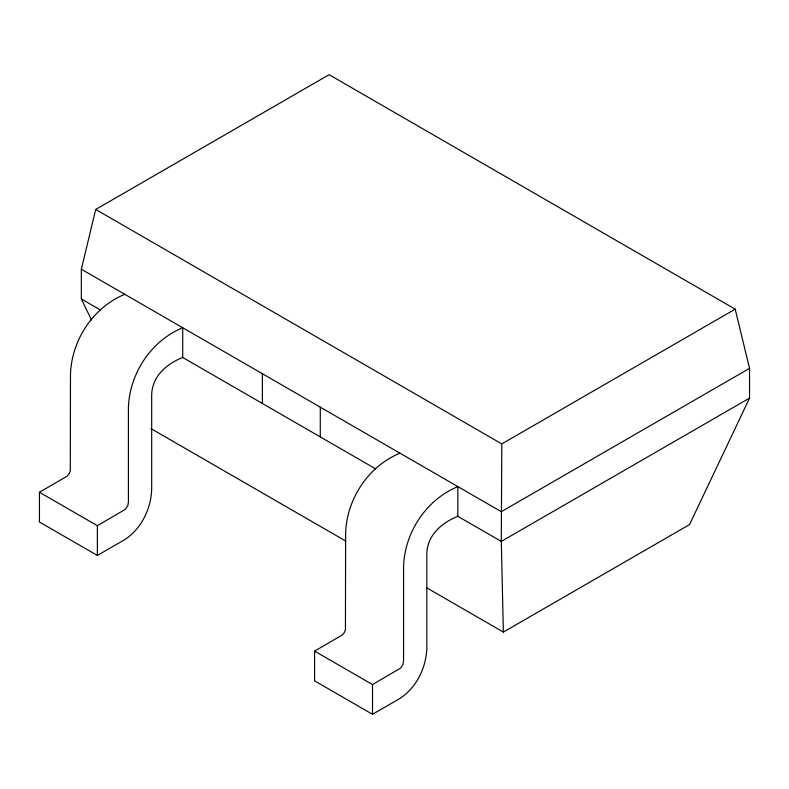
<?xml version="1.0" encoding="UTF-8"?>
<svg xmlns="http://www.w3.org/2000/svg" width="789" height="789" viewBox="0 0 789 789"><rect width="100%" height="100%" fill="white"/><g stroke="black" fill="none" stroke-linecap="round" stroke-linejoin="round"><path stroke-width="1.18" d="M735.19 309.15L501.794 443.901L501.301 541.412L503.372 632.068L689.556 524.577L749.55 398.09L749.55 368.345L735.19 309.15L329.102 74.699L95.706 209.45L81.346 269.217L81.346 298.952L91.524 320.009M124.79 294.297C92.984 307.463 71.631 340.187 70.477 374.242L70.3 470.767L69.314 473.528L67.104 476.201L39.45 492.267L39.45 522.012L97.372 555.446L124.524 539.775C141.241 529.015 151.005 509.004 151.675 489.397L151.675 395.22C151.892 376.6 166.39 363.946 182.713 357.476L182.713 327.741C150.906 340.897 129.554 373.631 128.41 407.686L128.41 501.863L127.848 505.611L125.52 509.23L97.372 525.711L39.45 492.267M399.934 453.152C368.128 466.309 346.775 499.042 345.621 533.098L345.444 629.622L344.458 632.384L342.248 635.046L314.594 651.122L314.594 680.858L372.516 714.301L399.668 698.63C416.385 687.87 426.149 667.859 426.819 648.252L426.819 554.075C427.036 535.455 441.534 522.801 457.857 516.331L457.857 486.596C426.05 499.753 404.698 532.486 403.554 566.541L403.554 660.718L402.992 664.466L400.664 668.086L372.516 684.566L314.594 651.122M749.55 368.345L501.301 511.676L81.346 269.217M749.55 398.09L501.301 541.412L457.64 516.213M95.706 209.45L501.794 443.901M81.346 298.952L100.42 309.969M182.377 357.289L375.653 468.873M150.916 428.585L345.779 541.086M426.701 587.805L503.372 632.068M372.516 684.566L372.516 714.301M320.285 407.163L320.285 436.909M262.362 373.72L262.362 403.465M97.372 525.711L97.372 555.446"/></g></svg>
